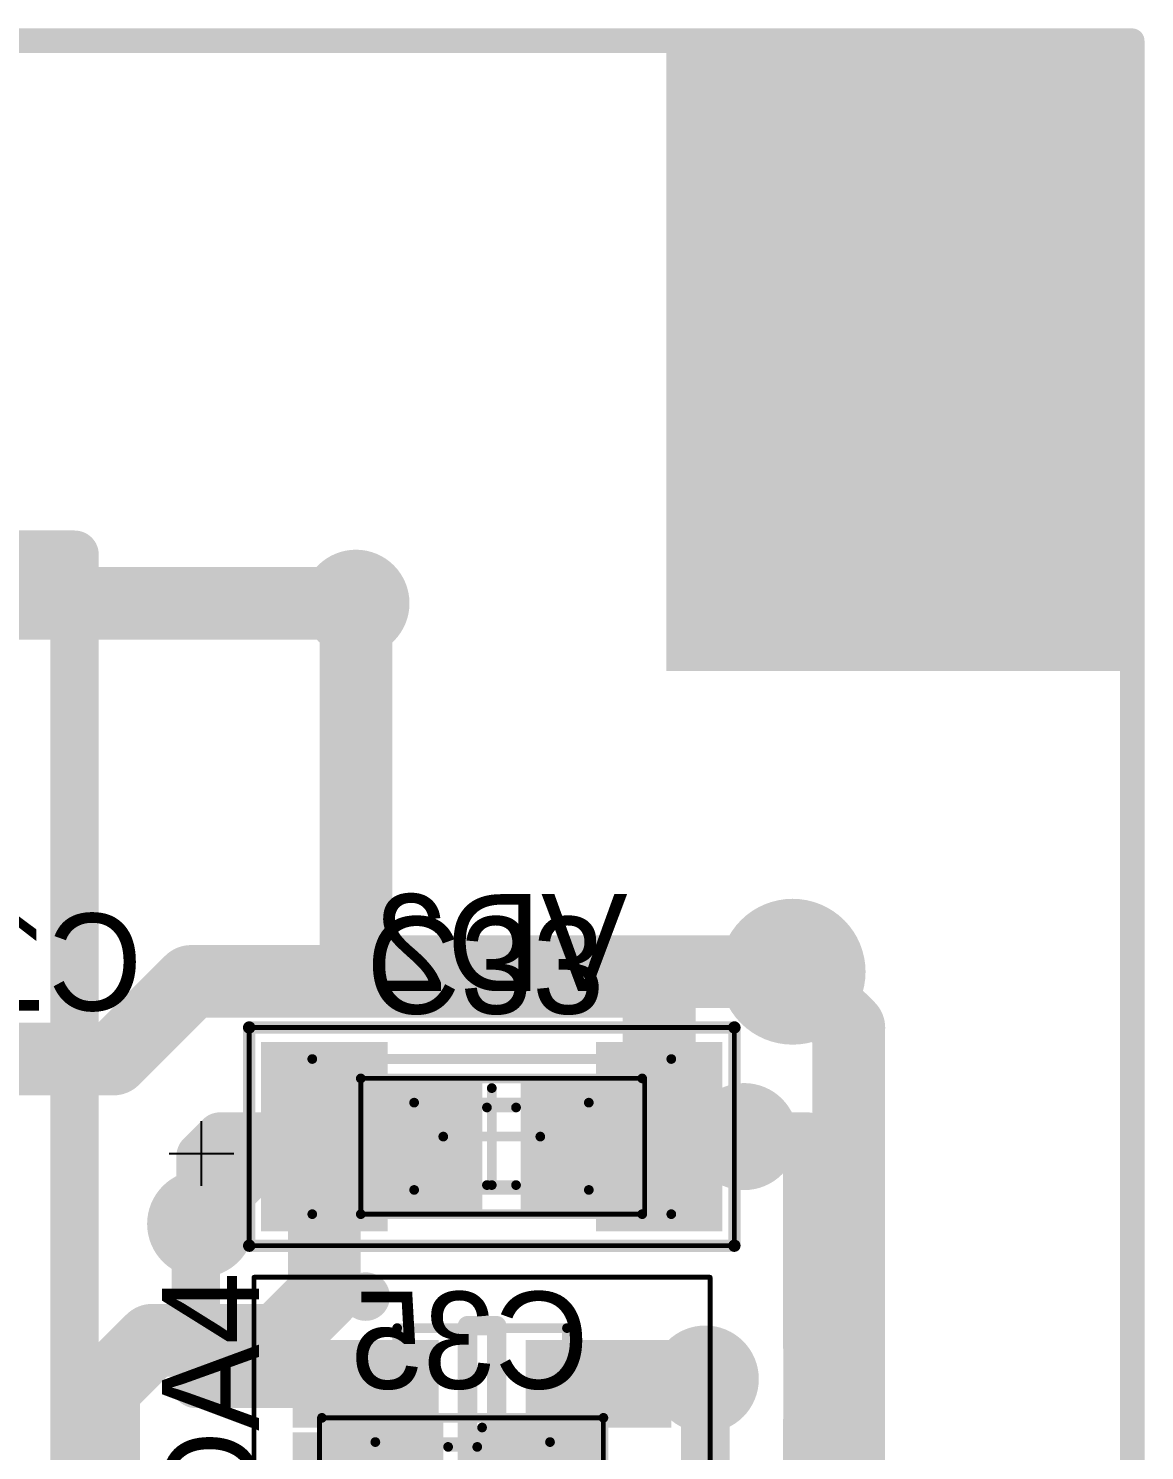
# Model space of a CAD drawing. Header units: millimetres. Extents: x 29.9 to 75.1, y 29.9 to 100.1.
# Drawn here: x 63.63 to 75.13, y 85.46 to 100.13 of the extents above; entities that cross this region are included whole.
import ezdxf

# ---------------------------------------------------------------- set-up
doc = ezdxf.new("R2010")
doc.units = ezdxf.units.MM
for name, color, linetype in [('BottomLayer', 5, 'Continuous'), ('BottomOverlay', 54, 'Continuous'), ('BottomPaste', 16, 'Continuous'), ('BottomSolder', 6, 'Continuous'), ('Mechanical1', 6, 'Continuous'), ('Mechanical13', 56, 'Continuous'), ('Mechanical15', 56, 'Continuous'), ('MultiLayer', 9, 'Continuous'), ('PadHoleLayer', 156, 'Continuous'), ('TopLayer', 1, 'Continuous'), ('TopOverlay', 2, 'Continuous'), ('TopPaste', 8, 'Continuous'), ('TopSolder', 216, 'Continuous'), ('ViaHoleLayer', 16, 'Continuous')]:
    doc.layers.add(name, color=color, linetype=linetype)

# ---------------------------------------------------------------- blocks, each defined once
blk = doc.blocks.new('SOD80C_B_1134')
at = {"layer": 'BottomLayer'}
for points in [[(-2.275, 0.875), (-2.275, -0.875), (-1.175, 0.875), (-1.175, -0.875)], [(1.175, 0.875), (1.175, -0.875), (2.275, 0.875), (2.275, -0.875)]]:
    blk.add_solid(points, dxfattribs=at)
at = {"layer": 'BottomOverlay'}
for p, q in [((-2.992, -0.508), (-2.992, 0.158)), ((-3.325, -0.175), (-2.659, -0.175))]:
    blk.add_line(p, q, dxfattribs=at)
at = {"layer": 'BottomOverlay', "const_width": 0.127}
for points in [[(-2.5, -1.125), (-2.5, 1.125)], [(-2.5, 1.125), (2.5, 1.125)], [(2.5, -1.125), (2.5, 1.125)], [(-2.5, -1.125), (2.5, -1.125)]]:
    blk.add_lwpolyline(points, dxfattribs=at)
at = {"layer": 'BottomOverlay', "const_width": 0.0635}
for points in [[(-2.532, 1.125, 1), (-2.468, 1.125, 1)], [(-2.532, 1.125, 1), (-2.468, 1.125, 1)], [(2.468, 1.125, 1), (2.532, 1.125, 1)], [(2.468, 1.125, 1), (2.532, 1.125, 1)], [(-2.532, -1.125, 1), (-2.468, -1.125, 1)], [(-2.532, -1.125, 1), (-2.468, -1.125, 1)], [(2.468, -1.125, 1), (2.532, -1.125, 1)], [(2.468, -1.125, 1), (2.532, -1.125, 1)]]:
    blk.add_lwpolyline(points, format="xyb", close=True, dxfattribs=at)
at = {"layer": 'BottomPaste'}
for points in [[(-2.275, 0.875), (-2.275, -0.875), (-1.175, 0.875), (-1.175, -0.875)], [(1.175, 0.875), (1.175, -0.875), (2.275, 0.875), (2.275, -0.875)]]:
    blk.add_solid(points, dxfattribs=at)
at = {"layer": 'BottomSolder'}
for points in [[(-2.377, 0.977), (-2.377, -0.977), (-1.073, 0.977), (-1.073, -0.977)], [(1.073, 0.977), (1.073, -0.977), (2.377, 0.977), (2.377, -0.977)]]:
    blk.add_solid(points, dxfattribs=at)
at = {"layer": 'Mechanical13', "const_width": 0.1}
for points in [[(-1.85, -0.8), (-1.85, 0.8)], [(-1.85, 0.8), (1.85, 0.8)], [(1.85, -0.8), (1.85, 0.8)], [(-1.85, -0.8), (1.85, -0.8)]]:
    blk.add_lwpolyline(points, dxfattribs=at)
at = {"layer": 'Mechanical13', "const_width": 0.05}
for points in [[(-1.875, 0.8, 1), (-1.825, 0.8, 1)], [(-1.875, 0.8, 1), (-1.825, 0.8, 1)], [(1.825, 0.8, 1), (1.875, 0.8, 1)], [(1.825, 0.8, 1), (1.875, 0.8, 1)], [(-1.875, -0.8, 1), (-1.825, -0.8, 1)], [(-1.875, -0.8, 1), (-1.825, -0.8, 1)], [(1.825, -0.8, 1), (1.875, -0.8, 1)], [(1.825, -0.8, 1), (1.875, -0.8, 1)]]:
    blk.add_lwpolyline(points, format="xyb", close=True, dxfattribs=at)
at = {"layer": 'Mechanical15'}
for points, const_width in [([(-2.5, -1.125), (-2.5, 1.125)], 0.05), ([(-2.5, 1.125), (2.5, 1.125)], 0.05), ([(2.5, -1.125), (2.5, 1.125)], 0.05), ([(0, -0.5), (0, 0.5)], 0.1), ([(-0.5, 0), (0.5, 0)], 0.1), ([(-2.5, -1.125), (2.5, -1.125)], 0.05)]:
    blk.add_lwpolyline(points, dxfattribs=dict(at, const_width=const_width))
for points, const_width in [([(-2.512, 1.125, 1), (-2.488, 1.125, 1)], 0.025), ([(-2.512, 1.125, 1), (-2.488, 1.125, 1)], 0.025), ([(2.488, 1.125, 1), (2.512, 1.125, 1)], 0.025), ([(2.488, 1.125, 1), (2.512, 1.125, 1)], 0.025), ([(-0.025, 0.5, 1), (0.025, 0.5, 1)], 0.05), ([(-0.525, 0, 1), (-0.475, 0, 1)], 0.05), ([(0.475, 0, 1), (0.525, 0, 1)], 0.05), ([(-0.025, -0.5, 1), (0.025, -0.5, 1)], 0.05), ([(-2.512, -1.125, 1), (-2.488, -1.125, 1)], 0.025), ([(-2.512, -1.125, 1), (-2.488, -1.125, 1)], 0.025), ([(2.488, -1.125, 1), (2.512, -1.125, 1)], 0.025), ([(2.488, -1.125, 1), (2.512, -1.125, 1)], 0.025)]:
    blk.add_lwpolyline(points, format="xyb", close=True, dxfattribs=dict(at, const_width=const_width))
blk = doc.blocks.new('TI_DBV5_M_1166')
at = {"layer": 'Mechanical13', "const_width": 0.1}
for points in [[(-0.875, -1.525), (-0.875, 1.525)], [(-0.875, 1.525), (0.875, 1.525)], [(0.875, -1.525), (0.875, 1.525)], [(-0.875, -1.525), (0.875, -1.525)]]:
    blk.add_lwpolyline(points, dxfattribs=at)
at = {"layer": 'Mechanical13', "const_width": 0.05}
for points in [[(-0.9, 1.525, 1), (-0.85, 1.525, 1)], [(-0.9, 1.525, 1), (-0.85, 1.525, 1)], [(0.85, 1.525, 1), (0.9, 1.525, 1)], [(0.85, 1.525, 1), (0.9, 1.525, 1)], [(-0.9, -1.525, 1), (-0.85, -1.525, 1)], [(-0.9, -1.525, 1), (-0.85, -1.525, 1)], [(0.85, -1.525, 1), (0.9, -1.525, 1)], [(0.85, -1.525, 1), (0.9, -1.525, 1)]]:
    blk.add_lwpolyline(points, format="xyb", close=True, dxfattribs=at)
at = {"layer": 'Mechanical15'}
for points, const_width in [([(-2.35, -2.05), (-2.35, 2.05)], 0.05), ([(-2.35, 2.05), (2.35, 2.05)], 0.05), ([(2.35, -2.05), (2.35, 2.05)], 0.05), ([(0, -0.5), (0, 0.5)], 0.1), ([(-0.5, 0), (0.5, 0)], 0.1), ([(-2.35, -2.05), (2.35, -2.05)], 0.05)]:
    blk.add_lwpolyline(points, dxfattribs=dict(at, const_width=const_width))
for points, const_width in [([(-2.362, 2.05, 1), (-2.338, 2.05, 1)], 0.025), ([(-2.362, 2.05, 1), (-2.338, 2.05, 1)], 0.025), ([(2.338, 2.05, 1), (2.362, 2.05, 1)], 0.025), ([(2.338, 2.05, 1), (2.362, 2.05, 1)], 0.025), ([(-0.025, 0.5, 1), (0.025, 0.5, 1)], 0.05), ([(-0.525, 0, 1), (-0.475, 0, 1)], 0.05), ([(0.475, 0, 1), (0.525, 0, 1)], 0.05), ([(-0.025, -0.5, 1), (0.025, -0.5, 1)], 0.05), ([(-2.362, -2.05, 1), (-2.338, -2.05, 1)], 0.025), ([(-2.362, -2.05, 1), (-2.338, -2.05, 1)], 0.025), ([(2.338, -2.05, 1), (2.362, -2.05, 1)], 0.025), ([(2.338, -2.05, 1), (2.362, -2.05, 1)], 0.025)]:
    blk.add_lwpolyline(points, format="xyb", close=True, dxfattribs=dict(at, const_width=const_width))
at = {"layer": 'TopLayer'}
for points in [[(-0.55, 0.6), (-0.55, 1.3), (-1.85, 0.6), (-1.85, 1.3)], [(1.85, 0.6), (1.85, 1.3), (0.55, 0.6), (0.55, 1.3)], [(-0.55, -0.35), (-0.55, 0.35), (-1.85, -0.35), (-1.85, 0.35)], [(-0.55, -1.3), (-0.55, -0.6), (-1.85, -1.3), (-1.85, -0.6)], [(1.85, -1.3), (1.85, -0.6), (0.55, -1.3), (0.55, -0.6)]]:
    blk.add_solid(points, dxfattribs=at)
at = {"layer": 'TopOverlay'}
for points, const_width in [([(-1.075, 1.85, 1), (-1.325, 1.85, 1)], 0.25), ([(-1.388, 1.85, 1), (-1.263, 1.85, 1)], 0.125), ([(-1.137, 1.85, 1), (-1.012, 1.85, 1)], 0.125), ([(-0.2, 1.55, 1), (-0.1, 1.55, 1)], 0.1), ([(-0.2, 1.55, 1), (-0.1, 1.55, 1)], 0.1), ([(0.1, 1.55, 1), (0.2, 1.55, 1)], 0.1), ([(0.1, 1.55, 1), (0.2, 1.55, 1)], 0.1), ([(-0.2, -1.55, 1), (-0.1, -1.55, 1)], 0.1), ([(-0.2, -1.55, 1), (-0.1, -1.55, 1)], 0.1), ([(0.1, -1.55, 1), (0.2, -1.55, 1)], 0.1), ([(0.1, -1.55, 1), (0.2, -1.55, 1)], 0.1)]:
    blk.add_lwpolyline(points, format="xyb", close=True, dxfattribs=dict(at, const_width=const_width))
at = {"layer": 'TopOverlay', "const_width": 0.2}
for points in [[(-0.15, 1.55), (0.15, 1.55)], [(-0.15, -1.55), (-0.15, 1.55)], [(0.15, -1.55), (0.15, 1.55)], [(-0.15, -1.55), (0.15, -1.55)]]:
    blk.add_lwpolyline(points, dxfattribs=at)
at = {"layer": 'TopPaste'}
for points in [[(-0.55, 0.6), (-0.55, 1.3), (-1.85, 0.6), (-1.85, 1.3)], [(1.85, 0.6), (1.85, 1.3), (0.55, 0.6), (0.55, 1.3)], [(-0.55, -0.35), (-0.55, 0.35), (-1.85, -0.35), (-1.85, 0.35)], [(-0.55, -1.3), (-0.55, -0.6), (-1.85, -1.3), (-1.85, -0.6)], [(1.85, -1.3), (1.85, -0.6), (0.55, -1.3), (0.55, -0.6)]]:
    blk.add_solid(points, dxfattribs=at)
at = {"layer": 'TopSolder'}
for points in [[(-0.448, 0.498), (-0.448, 1.402), (-1.952, 0.498), (-1.952, 1.402)], [(1.952, 0.498), (1.952, 1.402), (0.448, 0.498), (0.448, 1.402)], [(-0.448, -0.452), (-0.448, 0.452), (-1.952, -0.452), (-1.952, 0.452)], [(-0.448, -1.402), (-0.448, -0.498), (-1.952, -1.402), (-1.952, -0.498)], [(1.952, -1.402), (1.952, -0.498), (0.448, -1.402), (0.448, -0.498)]]:
    blk.add_solid(points, dxfattribs=at)
blk = doc.blocks.new('SMD_C_0603_B_1180')
at = {"layer": 'BottomLayer'}
for points in [[(-1.3, 0.55), (-1.3, -0.55), (-0.3, 0.55), (-0.3, -0.55)], [(0.3, 0.55), (0.3, -0.55), (1.3, 0.55), (1.3, -0.55)]]:
    blk.add_solid(points, dxfattribs=at)
at = {"layer": 'BottomOverlay', "const_width": 0.1}
for points in [[(-1.45, 0.7), (1.45, 0.7)], [(-1.45, -0.7), (-1.45, 0.7)], [(1.45, -0.7), (1.45, 0.7)], [(-0.15, 0.4), (0.15, 0.4)], [(-0.15, -0.4), (0.15, -0.4)], [(-1.45, -0.7), (1.45, -0.7)]]:
    blk.add_lwpolyline(points, dxfattribs=at)
at = {"layer": 'BottomOverlay', "const_width": 0.05}
for points in [[(-1.475, 0.7, 1), (-1.425, 0.7, 1)], [(-1.475, 0.7, 1), (-1.425, 0.7, 1)], [(1.425, 0.7, 1), (1.475, 0.7, 1)], [(1.425, 0.7, 1), (1.475, 0.7, 1)], [(-0.175, 0.4, 1), (-0.125, 0.4, 1)], [(0.125, 0.4, 1), (0.175, 0.4, 1)], [(-0.175, -0.4, 1), (-0.125, -0.4, 1)], [(0.125, -0.4, 1), (0.175, -0.4, 1)], [(-1.475, -0.7, 1), (-1.425, -0.7, 1)], [(-1.475, -0.7, 1), (-1.425, -0.7, 1)], [(1.425, -0.7, 1), (1.475, -0.7, 1)], [(1.425, -0.7, 1), (1.475, -0.7, 1)]]:
    blk.add_lwpolyline(points, format="xyb", close=True, dxfattribs=at)
at = {"layer": 'BottomPaste'}
for points in [[(-1.3, 0.55), (-1.3, -0.55), (-0.3, 0.55), (-0.3, -0.55)], [(0.3, 0.55), (0.3, -0.55), (1.3, 0.55), (1.3, -0.55)]]:
    blk.add_solid(points, dxfattribs=at)
at = {"layer": 'BottomSolder'}
for points in [[(-1.402, 0.652), (-1.402, -0.652), (-0.198, 0.652), (-0.198, -0.652)], [(0.198, 0.652), (0.198, -0.652), (1.402, 0.652), (1.402, -0.652)]]:
    blk.add_solid(points, dxfattribs=at)
at = {"layer": 'Mechanical13', "const_width": 0.1}
for points in [[(-0.9, 0.45), (0.9, 0.45)], [(-0.9, -0.45), (-0.9, 0.45)], [(0.9, -0.45), (0.9, 0.45)], [(-0.9, -0.45), (0.9, -0.45)]]:
    blk.add_lwpolyline(points, dxfattribs=at)
at = {"layer": 'Mechanical13', "const_width": 0.05}
for points in [[(-0.925, 0.45, 1), (-0.875, 0.45, 1)], [(-0.925, 0.45, 1), (-0.875, 0.45, 1)], [(0.875, 0.45, 1), (0.925, 0.45, 1)], [(0.875, 0.45, 1), (0.925, 0.45, 1)], [(-0.925, -0.45, 1), (-0.875, -0.45, 1)], [(-0.925, -0.45, 1), (-0.875, -0.45, 1)], [(0.875, -0.45, 1), (0.925, -0.45, 1)], [(0.875, -0.45, 1), (0.925, -0.45, 1)]]:
    blk.add_lwpolyline(points, format="xyb", close=True, dxfattribs=at)
at = {"layer": 'Mechanical15', "const_width": 0.05}
for points in [[(-1.475, 0.7), (1.45, 0.7)], [(-1.475, -0.7), (-1.475, 0.7)], [(1.45, -0.7), (1.45, 0.7)], [(-1.475, -0.7), (1.45, -0.7)]]:
    blk.add_lwpolyline(points, dxfattribs=at)
at = {"layer": 'Mechanical15', "const_width": 0.025}
for points in [[(-1.488, 0.7, 1), (-1.463, 0.7, 1)], [(-1.488, 0.7, 1), (-1.463, 0.7, 1)], [(1.438, 0.7, 1), (1.462, 0.7, 1)], [(1.438, 0.7, 1), (1.462, 0.7, 1)], [(-1.488, -0.7, 1), (-1.463, -0.7, 1)], [(-1.488, -0.7, 1), (-1.463, -0.7, 1)], [(1.438, -0.7, 1), (1.462, -0.7, 1)], [(1.438, -0.7, 1), (1.462, -0.7, 1)]]:
    blk.add_lwpolyline(points, format="xyb", close=True, dxfattribs=at)
blk = doc.blocks.new('SMD_C_0603_1182')
at = {"layer": 'Mechanical13', "const_width": 0.1}
for points in [[(0.9, 0.45), (-0.9, 0.45)], [(-0.9, 0.45), (-0.9, -0.45)], [(0.9, 0.45), (0.9, -0.45)], [(0.9, -0.45), (-0.9, -0.45)]]:
    blk.add_lwpolyline(points, dxfattribs=at)
at = {"layer": 'Mechanical13', "const_width": 0.05}
for points in [[(-0.925, 0.45, 1), (-0.875, 0.45, 1)], [(-0.925, 0.45, 1), (-0.875, 0.45, 1)], [(0.875, 0.45, 1), (0.925, 0.45, 1)], [(0.875, 0.45, 1), (0.925, 0.45, 1)], [(-0.925, -0.45, 1), (-0.875, -0.45, 1)], [(-0.925, -0.45, 1), (-0.875, -0.45, 1)], [(0.875, -0.45, 1), (0.925, -0.45, 1)], [(0.875, -0.45, 1), (0.925, -0.45, 1)]]:
    blk.add_lwpolyline(points, format="xyb", close=True, dxfattribs=at)
at = {"layer": 'Mechanical15', "const_width": 0.05}
for points in [[(1.45, 0.7), (-1.475, 0.7)], [(-1.475, 0.7), (-1.475, -0.7)], [(1.45, 0.7), (1.45, -0.7)], [(1.45, -0.7), (-1.475, -0.7)]]:
    blk.add_lwpolyline(points, dxfattribs=at)
at = {"layer": 'Mechanical15', "const_width": 0.025}
for points in [[(-1.488, 0.7, 1), (-1.463, 0.7, 1)], [(-1.488, 0.7, 1), (-1.463, 0.7, 1)], [(1.438, 0.7, 1), (1.462, 0.7, 1)], [(1.438, 0.7, 1), (1.462, 0.7, 1)], [(-1.488, -0.7, 1), (-1.463, -0.7, 1)], [(-1.488, -0.7, 1), (-1.463, -0.7, 1)], [(1.438, -0.7, 1), (1.462, -0.7, 1)], [(1.438, -0.7, 1), (1.462, -0.7, 1)]]:
    blk.add_lwpolyline(points, format="xyb", close=True, dxfattribs=at)
at = {"layer": 'TopLayer'}
for points in [[(-0.3, -0.55), (-0.3, 0.55), (-1.3, -0.55), (-1.3, 0.55)], [(1.3, -0.55), (1.3, 0.55), (0.3, -0.55), (0.3, 0.55)]]:
    blk.add_solid(points, dxfattribs=at)
at = {"layer": 'TopOverlay', "const_width": 0.1}
for points in [[(1.45, 0.7), (-1.45, 0.7)], [(-1.45, 0.7), (-1.45, -0.7)], [(1.45, 0.7), (1.45, -0.7)], [(0.15, 0.4), (-0.15, 0.4)], [(0.15, -0.4), (-0.15, -0.4)], [(1.45, -0.7), (-1.45, -0.7)]]:
    blk.add_lwpolyline(points, dxfattribs=at)
at = {"layer": 'TopOverlay', "const_width": 0.05}
for points in [[(-1.475, 0.7, 1), (-1.425, 0.7, 1)], [(-1.475, 0.7, 1), (-1.425, 0.7, 1)], [(1.425, 0.7, 1), (1.475, 0.7, 1)], [(1.425, 0.7, 1), (1.475, 0.7, 1)], [(-0.175, 0.4, 1), (-0.125, 0.4, 1)], [(0.125, 0.4, 1), (0.175, 0.4, 1)], [(-0.175, -0.4, 1), (-0.125, -0.4, 1)], [(0.125, -0.4, 1), (0.175, -0.4, 1)], [(-1.475, -0.7, 1), (-1.425, -0.7, 1)], [(-1.475, -0.7, 1), (-1.425, -0.7, 1)], [(1.425, -0.7, 1), (1.475, -0.7, 1)], [(1.425, -0.7, 1), (1.475, -0.7, 1)]]:
    blk.add_lwpolyline(points, format="xyb", close=True, dxfattribs=at)
at = {"layer": 'TopPaste'}
for points in [[(-0.3, -0.55), (-0.3, 0.55), (-1.3, -0.55), (-1.3, 0.55)], [(1.3, -0.55), (1.3, 0.55), (0.3, -0.55), (0.3, 0.55)]]:
    blk.add_solid(points, dxfattribs=at)
at = {"layer": 'TopSolder'}
for points in [[(-0.198, -0.652), (-0.198, 0.652), (-1.402, -0.652), (-1.402, 0.652)], [(1.402, -0.652), (1.402, 0.652), (0.198, -0.652), (0.198, 0.652)]]:
    blk.add_solid(points, dxfattribs=at)

msp = doc.modelspace()

# ---------------------------------------------------------------- linework, layer by layer
at = {"layer": 'BottomLayer'}
for points, const_width in [([(66.775, 94.2, 1), (67.225, 94.2, 1)], 0.45), ([(66.813, 94.2, 1), (67.188, 94.2, 1)], 0.375), ([(71.175, 90.4, 1), (71.825, 90.4, 1)], 0.65), ([(71.213, 90.4, 1), (71.588, 90.4, 1)], 0.375), ([(71.312, 90.4, 1), (71.687, 90.4, 1)], 0.375), ([(71.312, 90.4, 1), (71.687, 90.4, 1)], 0.375), ([(71.312, 90.4, 1), (71.687, 90.4, 1)], 0.375), ([(71.312, 90.4, 1), (71.687, 90.4, 1)], 0.375), ([(65.113, 90.3, 1), (65.488, 90.3, 1)], 0.375), ([(65.113, 90.3, 1), (65.488, 90.3, 1)], 0.375), ([(69.812, 90.3, 1), (70.187, 90.3, 1)], 0.375), ([(69.812, 90.3, 1), (70.187, 90.3, 1)], 0.375), ([(69.938, 90.175, 1), (70.313, 90.175, 1)], 0.375), ([(69.938, 90.175, 1), (70.313, 90.175, 1)], 0.375), ([(71.892, 89.821, 1), (72.267, 89.821, 1)], 0.375), ([(71.892, 89.821, 1), (72.267, 89.821, 1)], 0.375), ([(64.313, 89.5, 1), (64.688, 89.5, 1)], 0.375), ([(64.313, 89.5, 1), (64.688, 89.5, 1)], 0.375), ([(66.487, 88.7, 1), (66.863, 88.7, 1)], 0.375), ([(69.938, 88.7, 1), (70.313, 88.7, 1)], 0.375), ([(70.775, 88.7, 1), (71.225, 88.7, 1)], 0.45), ([(65.475, 88.7, 1), (65.725, 88.7, 1)], 0.25), ([(65.475, 88.7, 1), (65.725, 88.7, 1)], 0.25), ([(66.55, 88.7, 1), (66.8, 88.7, 1)], 0.25), ([(70, 88.7, 1), (70.25, 88.7, 1)], 0.25), ([(70.2, 88.7, 1), (70.45, 88.7, 1)], 0.25), ([(70.2, 88.7, 1), (70.45, 88.7, 1)], 0.25), ([(70.875, 88.7, 1), (71.125, 88.7, 1)], 0.25), ([(65.275, 88.5, 1), (65.525, 88.5, 1)], 0.25), ([(65.275, 88.5, 1), (65.525, 88.5, 1)], 0.25), ([(70.1, 88.6, 1), (70.35, 88.6, 1)], 0.25), ([(70.1, 88.6, 1), (70.35, 88.6, 1)], 0.25), ([(65.175, 87.8, 1), (65.625, 87.8, 1)], 0.45), ([(65.275, 87.8, 1), (65.525, 87.8, 1)], 0.25), ([(66.487, 87.075, 1), (66.863, 87.075, 1)], 0.375), ([(66.487, 87.075, 1), (66.863, 87.075, 1)], 0.375), ([(64.713, 86.6, 1), (65.088, 86.6, 1)], 0.375), ([(64.713, 86.6, 1), (65.088, 86.6, 1)], 0.375), ([(66.013, 86.6, 1), (66.388, 86.6, 1)], 0.375), ([(66.013, 86.6, 1), (66.388, 86.6, 1)], 0.375), ([(70.375, 86.2, 1), (70.825, 86.2, 1)], 0.45), ([(64.213, 86.1, 1), (64.588, 86.1, 1)], 0.375), ([(64.213, 86.1, 1), (64.588, 86.1, 1)], 0.375), ([(70.475, 86.2, 1), (70.725, 86.2, 1)], 0.25)]:
    msp.add_lwpolyline(points, format="xyb", close=True, dxfattribs=dict(at, const_width=const_width))
for points, const_width in [([(60.6, 94.2), (67, 94.2)], 0.75), ([(71.4, 90.4), (71.5, 90.4)], 0.75), ([(71.5, 90.4), (71.5, 90.4)], 0.75), ([(71.5, 90.4), (72.079, 89.821)], 0.75), ([(64.5, 89.5), (65.3, 90.3)], 0.75), ([(65.3, 90.3), (70, 90.3)], 0.75), ([(70, 90.3), (70.125, 90.175)], 0.75), ([(70.125, 88.7), (70.125, 90.175)], 0.75), ([(72.079, 82.779), (72.079, 89.821)], 0.75), ([(62.55, 89.5), (64.5, 89.5)], 0.75), ([(66.675, 87.075), (66.675, 88.7)], 0.75), ([(65.4, 88.5), (65.6, 88.7)], 0.5), ([(65.6, 88.7), (66.675, 88.7)], 0.5), ([(70.125, 88.7), (70.225, 88.6)], 0.5), ([(70.225, 88.6), (70.325, 88.7)], 0.5), ([(70.325, 88.7), (71, 88.7)], 0.5), ([(65.4, 87.8), (65.4, 88.5)], 0.5), ([(66.2, 86.6), (66.675, 87.075)], 0.75), ([(64.4, 86.1), (64.9, 86.6)], 0.75), ([(64.9, 86.6), (66.2, 86.6)], 0.75), ([(64.4, 84.6), (64.4, 86.1)], 0.75), ([(70.6, 85.2), (70.6, 86.2)], 0.5)]:
    msp.add_lwpolyline(points, dxfattribs=dict(at, const_width=const_width))
msp.add_solid([(70.2, 93.5), (75, 93.5), (70.2, 100), (75, 100)], dxfattribs=at)
at = {"layer": 'BottomSolder'}
for points, const_width in [([(71.049, 99.3, 1), (71.151, 99.3, 1)], 0.102), ([(72.649, 99.3, 1), (72.751, 99.3, 1)], 0.102), ([(74.249, 99.3, 1), (74.351, 99.3, 1)], 0.102), ([(71.049, 98.1, 1), (71.151, 98.1, 1)], 0.102), ([(72.649, 98.1, 1), (72.751, 98.1, 1)], 0.102), ([(74.249, 98.1, 1), (74.351, 98.1, 1)], 0.102), ([(71.049, 96.9, 1), (71.151, 96.9, 1)], 0.102), ([(72.649, 96.9, 1), (72.751, 96.9, 1)], 0.102), ([(74.249, 96.9, 1), (74.351, 96.9, 1)], 0.102), ([(71.049, 95.7, 1), (71.151, 95.7, 1)], 0.102), ([(72.649, 95.7, 1), (72.751, 95.7, 1)], 0.102), ([(74.249, 95.7, 1), (74.351, 95.7, 1)], 0.102), ([(66.724, 94.2, 1), (67.276, 94.2, 1)], 0.552), ([(71.049, 94.4, 1), (71.151, 94.4, 1)], 0.102), ([(72.649, 94.4, 1), (72.751, 94.4, 1)], 0.102), ([(74.249, 94.4, 1), (74.351, 94.4, 1)], 0.102), ([(71.124, 90.4, 1), (71.876, 90.4, 1)], 0.752), ([(70.724, 88.7, 1), (71.276, 88.7, 1)], 0.552), ([(65.124, 87.8, 1), (65.676, 87.8, 1)], 0.552), ([(70.324, 86.2, 1), (70.876, 86.2, 1)], 0.552)]:
    msp.add_lwpolyline(points, format="xyb", close=True, dxfattribs=dict(at, const_width=const_width))
msp.add_solid([(70.2, 93.5), (75, 93.5), (70.2, 100), (75, 100)], dxfattribs=at)
at = {"layer": 'Mechanical1', "const_width": 0.254}
for points in [[(30, 100), (75, 100)], [(75, 30), (75, 100)]]:
    msp.add_lwpolyline(points, dxfattribs=at)
at = {"layer": 'Mechanical1', "const_width": 0.127}
msp.add_lwpolyline([(74.936, 100, 1), (75.063, 100, 1)], format="xyb", close=True, dxfattribs=at)
msp.add_lwpolyline([(74.936, 100, 1), (75.063, 100, 1)], format="xyb", close=True, dxfattribs=at)
at = {"layer": 'MultiLayer'}
for points, const_width in [([(66.775, 94.2, 1), (67.225, 94.2, 1)], 0.45), ([(71.175, 90.4, 1), (71.825, 90.4, 1)], 0.65), ([(70.775, 88.7, 1), (71.225, 88.7, 1)], 0.45), ([(65.175, 87.8, 1), (65.625, 87.8, 1)], 0.45), ([(70.375, 86.2, 1), (70.825, 86.2, 1)], 0.45)]:
    msp.add_lwpolyline(points, format="xyb", close=True, dxfattribs=dict(at, const_width=const_width))
at = {"layer": 'PadHoleLayer', "const_width": 0.35}
for points in [[(70.925, 99.3, 1), (71.275, 99.3, 1)], [(72.525, 99.3, 1), (72.875, 99.3, 1)], [(74.125, 99.3, 1), (74.475, 99.3, 1)], [(70.925, 98.1, 1), (71.275, 98.1, 1)], [(72.525, 98.1, 1), (72.875, 98.1, 1)], [(74.125, 98.1, 1), (74.475, 98.1, 1)], [(70.925, 96.9, 1), (71.275, 96.9, 1)], [(72.525, 96.9, 1), (72.875, 96.9, 1)], [(74.125, 96.9, 1), (74.475, 96.9, 1)], [(70.925, 95.7, 1), (71.275, 95.7, 1)], [(72.525, 95.7, 1), (72.875, 95.7, 1)], [(74.125, 95.7, 1), (74.475, 95.7, 1)], [(70.925, 94.4, 1), (71.275, 94.4, 1)], [(72.525, 94.4, 1), (72.875, 94.4, 1)], [(74.125, 94.4, 1), (74.475, 94.4, 1)]]:
    msp.add_lwpolyline(points, format="xyb", close=True, dxfattribs=at)
at = {"layer": 'TopLayer'}
for points, const_width in [([(58.3, 94.7), (64.1, 94.7)], 0.5), ([(64.1, 83.2), (64.1, 94.7)], 0.5), ([(67, 90.4), (67, 94.2)], 0.75), ([(67, 90.4), (71.5, 90.4)], 0.75), ([(69.3, 88.6), (69.4, 88.7)], 0.5), ([(69.4, 88.7), (71, 88.7)], 0.5), ([(71, 88.7), (71.65, 88.7)], 0.5), ([(71.65, 86.549), (71.65, 88.7)], 0.5), ([(65.4, 87.8), (66.2, 88.6)], 0.5), ([(66.2, 88.6), (67.7, 88.6)], 0.5), ([(65.35, 87.75), (65.4, 87.8)], 0.5), ([(65.35, 86.15), (65.35, 87.75)], 0.5), ([(71.65, 86.549), (71.654, 86.545)], 0.5), ([(71.654, 85.755), (71.654, 86.545)], 0.5), ([(65.35, 86.15), (67.1, 86.15)], 0.5), ([(69.5, 86.15), (69.55, 86.2)], 0.5), ([(69.55, 86.2), (70.6, 86.2)], 0.5), ([(71.65, 85.751), (71.654, 85.755)], 0.5), ([(71.65, 84.25), (71.65, 85.751)], 0.5)]:
    msp.add_lwpolyline(points, dxfattribs=dict(at, const_width=const_width))
for points, const_width in [([(63.975, 94.7, 1), (64.225, 94.7, 1)], 0.25), ([(63.975, 94.7, 1), (64.225, 94.7, 1)], 0.25), ([(66.775, 94.2, 1), (67.225, 94.2, 1)], 0.45), ([(66.813, 94.2, 1), (67.188, 94.2, 1)], 0.375), ([(71.175, 90.4, 1), (71.825, 90.4, 1)], 0.65), ([(66.813, 90.4, 1), (67.188, 90.4, 1)], 0.375), ([(66.813, 90.4, 1), (67.188, 90.4, 1)], 0.375), ([(71.312, 90.4, 1), (71.687, 90.4, 1)], 0.375), ([(70.775, 88.7, 1), (71.225, 88.7, 1)], 0.45), ([(69.275, 88.7, 1), (69.525, 88.7, 1)], 0.25), ([(69.275, 88.7, 1), (69.525, 88.7, 1)], 0.25), ([(70.875, 88.7, 1), (71.125, 88.7, 1)], 0.25), ([(70.875, 88.7, 1), (71.125, 88.7, 1)], 0.25), ([(71.525, 88.7, 1), (71.775, 88.7, 1)], 0.25), ([(71.525, 88.7, 1), (71.775, 88.7, 1)], 0.25), ([(66.075, 88.6, 1), (66.325, 88.6, 1)], 0.25), ([(66.075, 88.6, 1), (66.325, 88.6, 1)], 0.25), ([(67.575, 88.6, 1), (67.825, 88.6, 1)], 0.25), ([(69.175, 88.6, 1), (69.425, 88.6, 1)], 0.25), ([(65.175, 87.8, 1), (65.625, 87.8, 1)], 0.45), ([(65.225, 87.75, 1), (65.475, 87.75, 1)], 0.25), ([(65.225, 87.75, 1), (65.475, 87.75, 1)], 0.25), ([(65.275, 87.8, 1), (65.525, 87.8, 1)], 0.25), ([(65.275, 87.8, 1), (65.525, 87.8, 1)], 0.25), ([(71.525, 86.549, 1), (71.775, 86.549, 1)], 0.25), ([(71.525, 86.549, 1), (71.775, 86.549, 1)], 0.25), ([(71.529, 86.545, 1), (71.779, 86.545, 1)], 0.25), ([(71.529, 86.545, 1), (71.779, 86.545, 1)], 0.25), ([(70.375, 86.2, 1), (70.825, 86.2, 1)], 0.45), ([(65.225, 86.15, 1), (65.475, 86.15, 1)], 0.25), ([(65.225, 86.15, 1), (65.475, 86.15, 1)], 0.25), ([(66.975, 86.15, 1), (67.225, 86.15, 1)], 0.25), ([(69.375, 86.15, 1), (69.625, 86.15, 1)], 0.25), ([(69.425, 86.2, 1), (69.675, 86.2, 1)], 0.25), ([(69.425, 86.2, 1), (69.675, 86.2, 1)], 0.25), ([(70.475, 86.2, 1), (70.725, 86.2, 1)], 0.25), ([(71.525, 85.751, 1), (71.775, 85.751, 1)], 0.25), ([(71.525, 85.751, 1), (71.775, 85.751, 1)], 0.25), ([(71.529, 85.755, 1), (71.779, 85.755, 1)], 0.25), ([(71.529, 85.755, 1), (71.779, 85.755, 1)], 0.25)]:
    msp.add_lwpolyline(points, format="xyb", close=True, dxfattribs=dict(at, const_width=const_width))
msp.add_solid([(70.2, 93.5), (75, 93.5), (70.2, 100), (75, 100)], dxfattribs=at)
at = {"layer": 'TopSolder'}
for points, const_width in [([(71.049, 99.3, 1), (71.151, 99.3, 1)], 0.102), ([(72.649, 99.3, 1), (72.751, 99.3, 1)], 0.102), ([(74.249, 99.3, 1), (74.351, 99.3, 1)], 0.102), ([(71.049, 98.1, 1), (71.151, 98.1, 1)], 0.102), ([(72.649, 98.1, 1), (72.751, 98.1, 1)], 0.102), ([(74.249, 98.1, 1), (74.351, 98.1, 1)], 0.102), ([(71.049, 96.9, 1), (71.151, 96.9, 1)], 0.102), ([(72.649, 96.9, 1), (72.751, 96.9, 1)], 0.102), ([(74.249, 96.9, 1), (74.351, 96.9, 1)], 0.102), ([(71.049, 95.7, 1), (71.151, 95.7, 1)], 0.102), ([(72.649, 95.7, 1), (72.751, 95.7, 1)], 0.102), ([(74.249, 95.7, 1), (74.351, 95.7, 1)], 0.102), ([(66.724, 94.2, 1), (67.276, 94.2, 1)], 0.552), ([(71.049, 94.4, 1), (71.151, 94.4, 1)], 0.102), ([(72.649, 94.4, 1), (72.751, 94.4, 1)], 0.102), ([(74.249, 94.4, 1), (74.351, 94.4, 1)], 0.102), ([(71.124, 90.4, 1), (71.876, 90.4, 1)], 0.752), ([(70.724, 88.7, 1), (71.276, 88.7, 1)], 0.552), ([(65.124, 87.8, 1), (65.676, 87.8, 1)], 0.552), ([(70.324, 86.2, 1), (70.876, 86.2, 1)], 0.552)]:
    msp.add_lwpolyline(points, format="xyb", close=True, dxfattribs=dict(at, const_width=const_width))
msp.add_solid([(70.2, 93.5), (75, 93.5), (70.2, 100), (75, 100)], dxfattribs=at)
at = {"layer": 'ViaHoleLayer'}
for points, const_width in [([(66.875, 94.2, 1), (67.125, 94.2, 1)], 0.25), ([(71.325, 90.4, 1), (71.675, 90.4, 1)], 0.35), ([(70.875, 88.7, 1), (71.125, 88.7, 1)], 0.25), ([(65.275, 87.8, 1), (65.525, 87.8, 1)], 0.25), ([(70.475, 86.2, 1), (70.725, 86.2, 1)], 0.25)]:
    msp.add_lwpolyline(points, format="xyb", close=True, dxfattribs=dict(at, const_width=const_width))

# ---------------------------------------------------------------- block references
for name, p, rotation in [('SOD80C_B_1134', (68.4, 88.7), 360), ('SMD_C_0603_1182', (68.5, 88.6), 180), ('TI_DBV5_M_1166', (68.3, 85.2), 360), ('SMD_C_0603_B_1180', (68.1, 85.1), 360)]:
    msp.add_blockref(name, p, dxfattribs=dict(rotation=rotation))

# ---------------------------------------------------------------- texts
at = {"layer": 'BottomOverlay', "text_generation_flag": 2}
for s, p in [('VD2', (69.8, 90.2)), ('C1', (64.8, 90)), ('C35', (69.4, 86.1))]:
    msp.add_text(s, height=1, dxfattribs=at).set_placement(p)
at = {"layer": 'TopOverlay'}
msp.add_text('C33', height=1, dxfattribs=at).set_placement((67.107, 89.967))
msp.add_text('DA4', height=1, rotation=90, dxfattribs=at).set_placement((66, 84.7))

doc.saveas('drawing.dxf')
